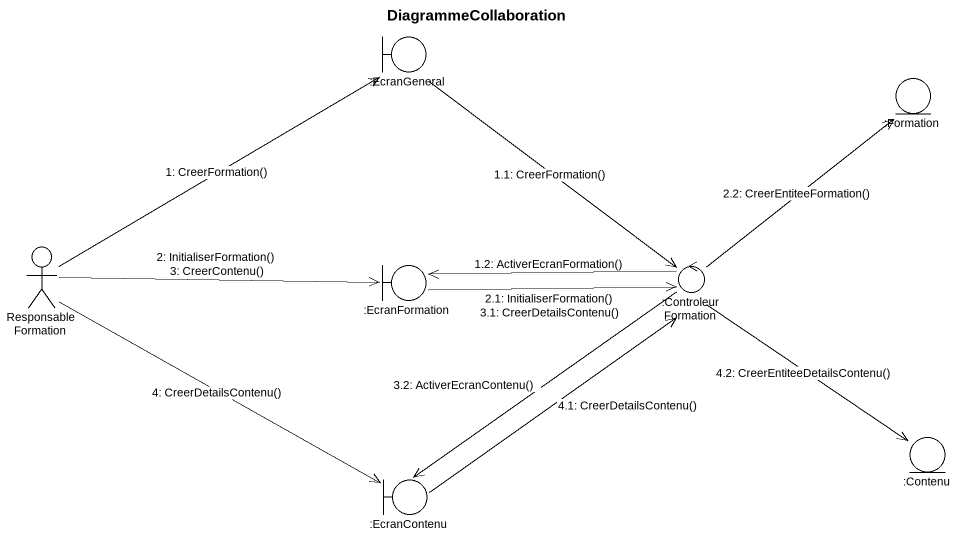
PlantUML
@startuml
title DiagrammeCollaboration
boundary ":EcranGeneral" as EcranGeneral
entity ":Formation" as Formation
actor ResponsableFormation
boundary ":EcranFormation" as EcranFormation
control ":ControleurFormation" as ControleurFormation
entity ":Contenu" as Contenu
boundary ":EcranContenu" as EcranContenu
ResponsableFormation -up-> EcranGeneral : 1: CreerFormation()
EcranGeneral --> ControleurFormation : 1.1: CreerFormation()
ControleurFormation -left-> EcranFormation : 1.2: ActiverEcranFormation()
ResponsableFormation -right-> EcranFormation : 2: InitialiserFormation()\n3: CreerContenu()
EcranFormation -right-> ControleurFormation : 2.1: InitialiserFormation()\n3.1: CreerDetailsContenu()
ControleurFormation -up-> Formation : 2.2: CreerEntiteeFormation()
ControleurFormation --> EcranContenu : 3.2: ActiverEcranContenu()
ResponsableFormation -right-> EcranContenu : 4: CreerDetailsContenu()
EcranContenu -up-> ControleurFormation : 4.1: CreerDetailsContenu()
ControleurFormation --> Contenu : 4.2: CreerEntiteeDetailsContenu()
@enduml
